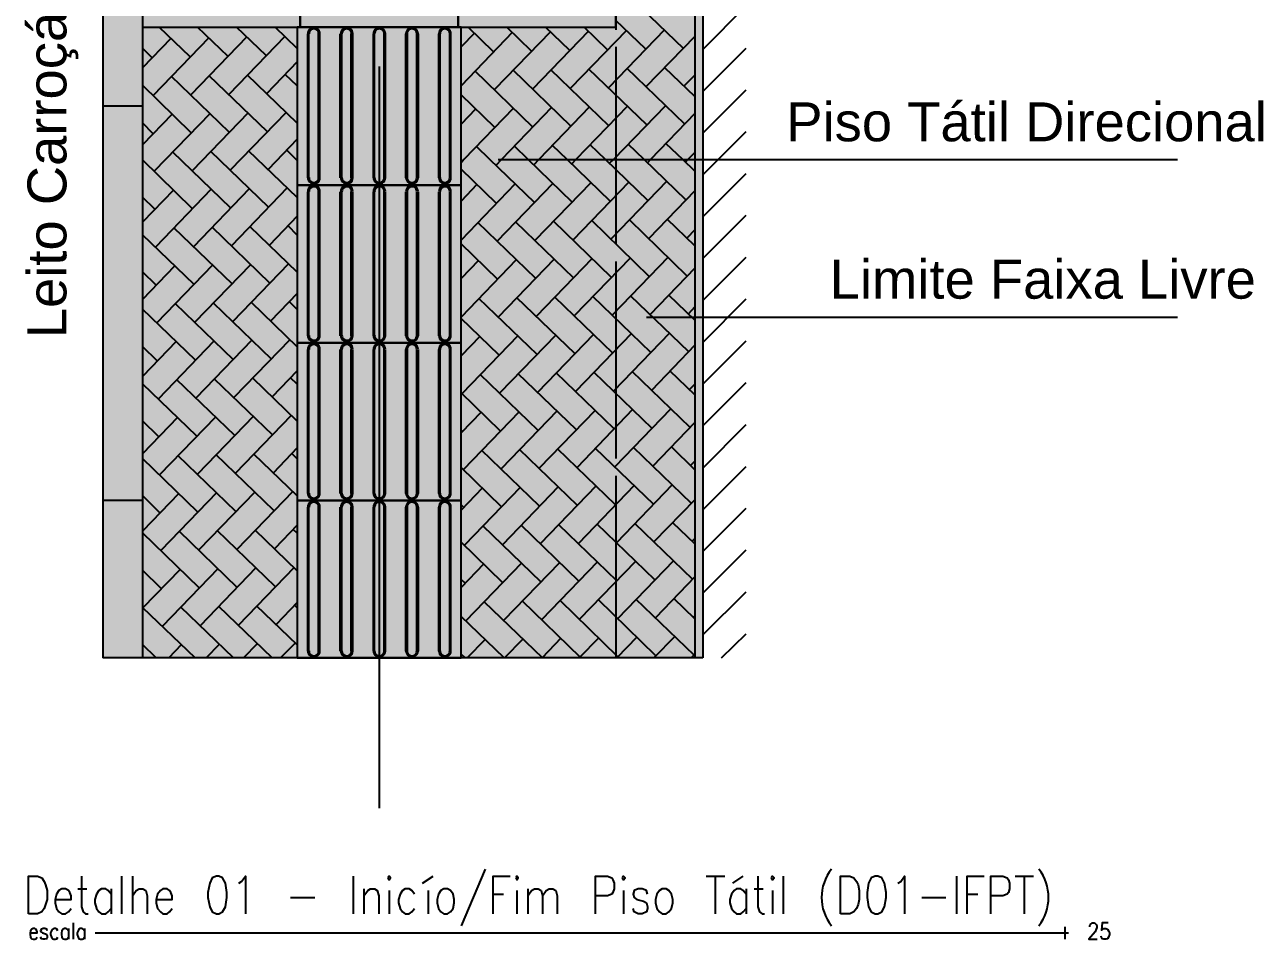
# Model space of a CAD drawing. Header units: feet. Extents: x 203667 to 205527, y 9204857 to 9205156.
# Drawn here: x 203745.495 to 203748.631, y 9204926.021 to 9204928.338 of the extents above; entities that cross this region are included whole.
import ezdxf

# ---------------------------------------------------------------- set-up
doc = ezdxf.new("R2010")
doc.units = ezdxf.units.FT
doc.header["$LTSCALE"] = 0.3
doc.header["$MEASUREMENT"] = 0
doc.layers.add('PDF_0', color=7, linetype='Continuous', true_color=0x929498)
doc.layers.add('PDF_A_Piso_Tatil', color=7, linetype='Continuous', true_color=0xffffa3)
for name, color, linetype in [('PDF_A_Cotas', 7, 'Continuous'), ('PDF_A_Texto', 7, 'Continuous'), ('PDF_Text', 7, 'Continuous')]:
    doc.layers.add(name, color=color, linetype=linetype)
doc.styles.add('PDF Arial', font='arial.ttf')

msp = doc.modelspace()

# ---------------------------------------------------------------- hatches: boundary and pattern name
at = {"layer": 'PDF_0', "true_color": 0xf7f7f7, "transparency": 33554559}
for points in [[(203747.1919, 9204929.3307), (203745.7929, 9204929.3307), (203745.7929, 9204928.7312), (203746.992, 9204928.7312), (203746.992, 9204928.3315), (203746.5997, 9204928.3315), (203746.5997, 9204926.7337), (203747.1919, 9204926.7337)], [(203746.1852, 9204928.3315), (203745.7929, 9204928.3315), (203745.7929, 9204926.7337), (203746.1852, 9204926.7337)]]:
    msp.add_hatch(color=7, dxfattribs=at).paths.add_polyline_path(points)
at = {"layer": 'PDF_0', "transparency": 33554559}
msp.add_hatch(color=7, dxfattribs=at).paths.add_polyline_path([(203747.212, 9204929.3307), (203747.1919, 9204929.3307), (203747.1919, 9204926.7337), (203747.212, 9204926.7337)])
at = {"layer": 'PDF_A_Cotas', "true_color": 0xdfdfdf, "transparency": 33554559}
msp.add_hatch(color=254, dxfattribs=at).paths.add_polyline_path([(203745.7929, 9204929.3307), (203745.6925, 9204929.3307), (203745.6925, 9204926.7337), (203745.7929, 9204926.7337)])
at = {"layer": 'PDF_A_Piso_Tatil', "transparency": 33554559}
msp.add_hatch(color=256, dxfattribs=at).paths.add_polyline_path([(203746.992, 9204928.7312), (203745.7929, 9204928.7312), (203745.7929, 9204928.3315), (203746.1852, 9204928.3315), (203746.1852, 9204926.7337), (203746.5997, 9204926.7337), (203746.5997, 9204928.3315), (203746.992, 9204928.3315)])

# ---------------------------------------------------------------- linework, layer by layer
at = {"layer": 'PDF_0', "color": 7, "lineweight": 25}
for points in [[(203745.6925, 9204929.3307), (203745.6925, 9204926.7337)], [(203745.7929, 9204929.3307), (203745.7929, 9204926.7337)], [(203747.1919, 9204929.3307), (203747.1919, 9204926.7337)], [(203747.212, 9204929.3307), (203747.212, 9204926.7337)], [(203747.212, 9204928.2754), (203747.3219, 9204928.3854)], [(203746.2117, 9204927.9498), (203746.2117, 9204928.3146)], [(203746.2138, 9204928.3146), (203746.2138, 9204927.9498)], [(203746.2391, 9204927.9498), (203746.2391, 9204928.3146)], [(203746.2413, 9204928.3146), (203746.2413, 9204927.9498)], [(203746.2941, 9204927.9498), (203746.2941, 9204928.3146)], [(203746.2973, 9204928.3146), (203746.2973, 9204927.9498)], [(203746.3216, 9204927.9498), (203746.3216, 9204928.3146)], [(203746.3248, 9204928.3146), (203746.3248, 9204927.9498)], [(203746.3777, 9204927.9498), (203746.3777, 9204928.3146)], [(203746.3798, 9204928.3146), (203746.3798, 9204927.9498)], [(203746.4052, 9204927.9498), (203746.4052, 9204928.3146)], [(203746.4073, 9204928.3146), (203746.4073, 9204927.9498)], [(203746.4601, 9204927.9498), (203746.4601, 9204928.3146)], [(203746.4633, 9204928.3146), (203746.4633, 9204927.9498)], [(203746.4876, 9204927.9498), (203746.4876, 9204928.3146)], [(203746.4908, 9204928.3146), (203746.4908, 9204927.9498)], [(203746.5437, 9204927.9498), (203746.5437, 9204928.3146)], [(203746.5458, 9204928.3146), (203746.5458, 9204927.9498)], [(203746.5712, 9204927.9498), (203746.5712, 9204928.3146)], [(203746.5733, 9204928.3146), (203746.5733, 9204927.9498)], [(203747.212, 9204928.1686), (203747.3219, 9204928.2786)], [(203747.212, 9204928.0629), (203747.3219, 9204928.1729)], [(203745.7929, 9204928.1316), (203745.6925, 9204928.1316)], [(203747.212, 9204927.9572), (203747.3219, 9204928.0671)], [(203747.212, 9204927.8514), (203747.3219, 9204927.9614)], [(203746.2117, 9204927.55), (203746.2117, 9204927.9149)], [(203746.2138, 9204927.9149), (203746.2138, 9204927.55)], [(203746.2391, 9204927.55), (203746.2391, 9204927.9149)], [(203746.2413, 9204927.9149), (203746.2413, 9204927.55)], [(203746.2941, 9204927.55), (203746.2941, 9204927.9149)], [(203746.2973, 9204927.9149), (203746.2973, 9204927.55)], [(203746.3216, 9204927.55), (203746.3216, 9204927.9149)], [(203746.3248, 9204927.9149), (203746.3248, 9204927.55)], [(203746.3777, 9204927.55), (203746.3777, 9204927.9149)], [(203746.3798, 9204927.9149), (203746.3798, 9204927.55)], [(203746.4052, 9204927.55), (203746.4052, 9204927.9149)], [(203746.4073, 9204927.9149), (203746.4073, 9204927.55)], [(203746.4601, 9204927.55), (203746.4601, 9204927.9149)], [(203746.4633, 9204927.9149), (203746.4633, 9204927.55)], [(203746.4876, 9204927.55), (203746.4876, 9204927.9149)], [(203746.4908, 9204927.9149), (203746.4908, 9204927.55)], [(203746.5437, 9204927.55), (203746.5437, 9204927.9149)], [(203746.5458, 9204927.9149), (203746.5458, 9204927.55)], [(203746.5712, 9204927.55), (203746.5712, 9204927.9149)], [(203746.5733, 9204927.9149), (203746.5733, 9204927.55)], [(203747.212, 9204927.7457), (203747.3219, 9204927.8556)], [(203747.212, 9204927.6389), (203747.3219, 9204927.7488)], [(203747.212, 9204927.5331), (203747.3219, 9204927.6431)], [(203747.212, 9204927.4274), (203747.3219, 9204927.5374)], [(203746.2117, 9204927.1503), (203746.2117, 9204927.5152)], [(203746.2138, 9204927.5152), (203746.2138, 9204927.1503)], [(203746.2391, 9204927.1503), (203746.2391, 9204927.5152)], [(203746.2413, 9204927.5152), (203746.2413, 9204927.1503)], [(203746.2941, 9204927.1503), (203746.2941, 9204927.5152)], [(203746.2973, 9204927.5152), (203746.2973, 9204927.1503)], [(203746.3216, 9204927.1503), (203746.3216, 9204927.5152)], [(203746.3248, 9204927.5152), (203746.3248, 9204927.1503)], [(203746.3777, 9204927.1503), (203746.3777, 9204927.5152)], [(203746.3798, 9204927.5152), (203746.3798, 9204927.1503)], [(203746.4052, 9204927.1503), (203746.4052, 9204927.5152)], [(203746.4073, 9204927.5152), (203746.4073, 9204927.1503)], [(203746.4601, 9204927.1503), (203746.4601, 9204927.5152)], [(203746.4633, 9204927.5152), (203746.4633, 9204927.1503)], [(203746.4876, 9204927.1503), (203746.4876, 9204927.5152)], [(203746.4908, 9204927.5152), (203746.4908, 9204927.1503)], [(203746.5437, 9204927.1503), (203746.5437, 9204927.5152)], [(203746.5458, 9204927.5152), (203746.5458, 9204927.1503)], [(203746.5712, 9204927.1503), (203746.5712, 9204927.5152)], [(203746.5733, 9204927.5152), (203746.5733, 9204927.1503)], [(203747.212, 9204927.3216), (203747.3219, 9204927.4316)], [(203747.212, 9204927.2148), (203747.3219, 9204927.3248)], [(203747.212, 9204927.1091), (203747.3219, 9204927.2191)], [(203745.7929, 9204927.1324), (203745.6925, 9204927.1324)], [(203746.2117, 9204926.7506), (203746.2117, 9204927.1154)], [(203746.2138, 9204927.1154), (203746.2138, 9204926.7506)], [(203746.2391, 9204926.7506), (203746.2391, 9204927.1154)], [(203746.2413, 9204927.1154), (203746.2413, 9204926.7506)], [(203746.2941, 9204926.7506), (203746.2941, 9204927.1154)], [(203746.2973, 9204927.1154), (203746.2973, 9204926.7506)], [(203746.3216, 9204926.7506), (203746.3216, 9204927.1154)], [(203746.3248, 9204927.1154), (203746.3248, 9204926.7506)], [(203746.3777, 9204926.7506), (203746.3777, 9204927.1154)], [(203746.3798, 9204927.1154), (203746.3798, 9204926.7506)], [(203746.4052, 9204926.7506), (203746.4052, 9204927.1154)], [(203746.4073, 9204927.1154), (203746.4073, 9204926.7506)], [(203746.4601, 9204926.7506), (203746.4601, 9204927.1154)], [(203746.4633, 9204927.1154), (203746.4633, 9204926.7506)], [(203746.4876, 9204926.7506), (203746.4876, 9204927.1154)], [(203746.4908, 9204927.1154), (203746.4908, 9204926.7506)], [(203746.5437, 9204926.7506), (203746.5437, 9204927.1154)], [(203746.5458, 9204927.1154), (203746.5458, 9204926.7506)], [(203746.5712, 9204926.7506), (203746.5712, 9204927.1154)], [(203746.5733, 9204927.1154), (203746.5733, 9204926.7506)], [(203747.212, 9204927.0034), (203747.3219, 9204927.1133)], [(203747.212, 9204926.8976), (203747.3219, 9204927.0076)], [(203747.212, 9204926.7919), (203747.3219, 9204926.9008)], [(203747.2596, 9204926.7337), (203747.3219, 9204926.7951)], [(203747.212, 9204926.7337), (203745.6925, 9204926.7337)]]:
    msp.add_lwpolyline(points, dxfattribs=at)
at = {"layer": 'PDF_0', "color": 20, "lineweight": 25, "true_color": 0xf43d00}
for points in [[(203746.992, 9204928.8253), (203746.992, 9204928.3251)], [(203746.992, 9204928.2818), (203746.992, 9204927.7827)], [(203746.3925, 9204928.2321), (203746.3925, 9204926.9833), (203746.3925, 9204926.353)], [(203746.992, 9204927.7383), (203746.992, 9204927.2392)], [(203746.992, 9204927.1948), (203746.992, 9204926.7337)]]:
    msp.add_lwpolyline(points, dxfattribs=at)
at = {"layer": 'PDF_0', "color": 7, "lineweight": 25}
for points in [[(203745.7929, 9204928.3315), (203746.1926, 9204928.3315), (203746.1926, 9204928.7312), (203745.7929, 9204928.7312)], [(203746.1926, 9204928.3315), (203746.5923, 9204928.3315), (203746.5923, 9204928.7312), (203746.1926, 9204928.7312)], [(203746.5923, 9204928.3315), (203746.992, 9204928.3315), (203746.992, 9204928.7312), (203746.5923, 9204928.7312)], [(203746.1852, 9204927.9318), (203746.5997, 9204927.9318), (203746.5997, 9204928.3315), (203746.1852, 9204928.3315)], [(203746.1852, 9204927.5321), (203746.5997, 9204927.5321), (203746.5997, 9204927.9318), (203746.1852, 9204927.9318)], [(203746.1852, 9204927.1324), (203746.5997, 9204927.1324), (203746.5997, 9204927.5321), (203746.1852, 9204927.5321)], [(203746.1852, 9204926.7337), (203746.5997, 9204926.7337), (203746.5997, 9204927.1324), (203746.1852, 9204927.1324)]]:
    msp.add_lwpolyline(points, close=True, dxfattribs=at)
at = {"layer": 'PDF_0', "color": 251, "lineweight": 25, "true_color": 0x636363}
for points in [[(203747.1633, 9204928.2776), (203747.0163, 9204928.4192)], [(203747.0671, 9204928.2765), (203746.992, 9204928.3484)], [(203745.961, 9204928.305), (203745.8193, 9204928.1581)], [(203745.9135, 9204928.2564), (203745.8352, 9204928.3315)], [(203746.0573, 9204928.3072), (203745.9156, 9204928.1602)], [(203746.0097, 9204928.2575), (203745.9325, 9204928.3315)], [(203746.1535, 9204928.3082), (203746.0118, 9204928.1612)], [(203746.1059, 9204928.2596), (203746.0308, 9204928.3315)], [(203746.1852, 9204928.2776), (203746.1292, 9204928.3315)], [(203746.7298, 9204928.3188), (203746.5997, 9204928.1834)], [(203746.6336, 9204928.3167), (203746.5997, 9204928.2818)], [(203746.6822, 9204928.2691), (203746.6177, 9204928.3315)], [(203746.826, 9204928.3198), (203746.6843, 9204928.1739)], [(203746.7784, 9204928.2712), (203746.716, 9204928.3315)], [(203746.9222, 9204928.322), (203746.7805, 9204928.175)], [(203746.8747, 9204928.2733), (203746.8133, 9204928.3315)], [(203747.0185, 9204928.323), (203746.8768, 9204928.1771)], [(203746.9709, 9204928.2744), (203746.9117, 9204928.3315)], [(203747.1147, 9204928.3251), (203746.973, 9204928.1782)], [(203747.1919, 9204928.3082), (203747.0682, 9204928.1803)], [(203745.8648, 9204928.3029), (203745.7929, 9204928.2289)], [(203745.8172, 9204928.2543), (203745.7929, 9204928.2786)], [(203746.1852, 9204928.2437), (203746.108, 9204928.1633)], [(203746.1852, 9204928.0883), (203746.0583, 9204928.2109)], [(203746.1852, 9204928.1834), (203746.1546, 9204928.212)], [(203746.7816, 9204928.0788), (203746.6357, 9204928.2204)], [(203746.8778, 9204928.0809), (203746.7319, 9204928.2226)], [(203746.974, 9204928.0819), (203746.8271, 9204928.2236)], [(203747.0703, 9204928.084), (203746.9233, 9204928.2257)], [(203747.1665, 9204928.0862), (203747.0195, 9204928.2279)], [(203747.1919, 9204928.1559), (203747.1157, 9204928.2289)], [(203745.9166, 9204928.064), (203745.7929, 9204928.1845)], [(203746.0129, 9204928.0661), (203745.8659, 9204928.2078)], [(203746.1091, 9204928.0671), (203745.9621, 9204928.2088)], [(203747.1919, 9204928.2099), (203747.1644, 9204928.1824)], [(203746.6854, 9204928.0777), (203746.5997, 9204928.1602)], [(203746.6367, 9204928.1242), (203746.5997, 9204928.0862)], [(203746.733, 9204928.1263), (203746.6071, 9204927.9963)], [(203746.8292, 9204928.1285), (203746.7023, 9204927.9963), (203746.6875, 9204927.9815)], [(203746.9254, 9204928.1295), (203746.7964, 9204927.9963)], [(203747.0216, 9204928.1316), (203746.8905, 9204927.9963)], [(203747.1179, 9204928.1327), (203746.9857, 9204927.9963)], [(203745.868, 9204928.1115), (203745.7929, 9204928.0333)], [(203745.8204, 9204928.0618), (203745.7929, 9204928.0893)], [(203745.9642, 9204928.1126), (203745.8225, 9204927.9667)], [(203746.0604, 9204928.1147), (203745.9187, 9204927.9677)], [(203746.1567, 9204928.1158), (203746.015, 9204927.9698)], [(203747.1919, 9204928.1126), (203747.0798, 9204927.9963)], [(203746.1852, 9204928.0481), (203746.1112, 9204927.9709)], [(203746.6727, 9204927.9963), (203746.6388, 9204928.0291)], [(203746.77, 9204927.9963), (203746.7351, 9204928.0301)], [(203746.8683, 9204927.9963), (203746.8313, 9204928.0322)], [(203746.9656, 9204927.9963), (203746.9265, 9204928.0333)], [(203747.0639, 9204927.9963), (203747.0227, 9204928.0354)], [(203747.1612, 9204927.9963), (203747.1189, 9204928.0365)], [(203745.9198, 9204927.8715), (203745.7929, 9204927.9952)], [(203746.016, 9204927.8736), (203745.8701, 9204928.0153)], [(203746.1123, 9204927.8757), (203745.9663, 9204928.0164)], [(203746.1852, 9204927.9001), (203746.0615, 9204928.0185)], [(203746.1852, 9204927.9942), (203746.1577, 9204928.0206)], [(203746.6071, 9204927.9963), (203746.5997, 9204927.9878)], [(203746.7858, 9204927.8874), (203746.6727, 9204927.9963)], [(203746.881, 9204927.8884), (203746.77, 9204927.9963)], [(203746.7964, 9204927.9963), (203746.7837, 9204927.9825)], [(203746.9772, 9204927.8905), (203746.8683, 9204927.9963)], [(203746.8905, 9204927.9963), (203746.8799, 9204927.9846)], [(203747.0734, 9204927.8916), (203746.9656, 9204927.9963)], [(203746.9857, 9204927.9963), (203746.9762, 9204927.9868)], [(203747.1697, 9204927.8937), (203747.0639, 9204927.9963)], [(203747.0798, 9204927.9963), (203747.0724, 9204927.9878)], [(203747.1919, 9204927.9667), (203747.1612, 9204927.9963)], [(203747.1739, 9204927.9963), (203747.1686, 9204927.9899)], [(203747.1919, 9204928.0143), (203747.1739, 9204927.9963)], [(203746.6896, 9204927.8852), (203746.5997, 9204927.972)], [(203746.7361, 9204927.9339), (203746.5997, 9204927.7922)], [(203746.6399, 9204927.9328), (203746.5997, 9204927.8905)], [(203746.8324, 9204927.936), (203746.6907, 9204927.789)], [(203746.9286, 9204927.9371), (203746.7869, 9204927.7911)], [(203747.0248, 9204927.9392), (203746.8831, 9204927.7922)], [(203747.121, 9204927.9413), (203746.9793, 9204927.7943)], [(203745.8712, 9204927.9191), (203745.7929, 9204927.8377)], [(203745.8246, 9204927.8704), (203745.7929, 9204927.9011)], [(203745.9674, 9204927.9212), (203745.8257, 9204927.7742)], [(203746.0636, 9204927.9223), (203745.9219, 9204927.7753)], [(203746.1598, 9204927.9244), (203746.0181, 9204927.7774)], [(203747.1919, 9204927.917), (203747.0756, 9204927.7964)], [(203746.1852, 9204927.8525), (203746.1144, 9204927.7795)], [(203746.789, 9204927.6949), (203746.642, 9204927.8366)], [(203746.8852, 9204927.696), (203746.7382, 9204927.8377)], [(203746.9804, 9204927.6981), (203746.8345, 9204927.8398)], [(203747.0766, 9204927.7002), (203746.9307, 9204927.8419)], [(203747.1728, 9204927.7013), (203747.0269, 9204927.843)], [(203747.1919, 9204927.7774), (203747.1221, 9204927.8451)], [(203745.924, 9204927.6801), (203745.7929, 9204927.8059)], [(203746.0203, 9204927.6812), (203745.8733, 9204927.8229)], [(203746.1154, 9204927.6833), (203745.9695, 9204927.825)], [(203746.1852, 9204927.7108), (203746.0657, 9204927.826)], [(203746.1852, 9204927.8049), (203746.162, 9204927.8281)], [(203747.1919, 9204927.8186), (203747.1718, 9204927.7975)], [(203746.6928, 9204927.6928), (203746.5997, 9204927.7827)], [(203746.7393, 9204927.7425), (203746.5997, 9204927.5966)], [(203746.6441, 9204927.7404), (203746.5997, 9204927.6949)], [(203746.8355, 9204927.7436), (203746.6938, 9204927.5966)], [(203746.9318, 9204927.7457), (203746.7901, 9204927.5987)], [(203747.028, 9204927.7467), (203746.8863, 9204927.6008)], [(203747.1242, 9204927.7488), (203746.9825, 9204927.6019)], [(203745.8743, 9204927.7266), (203745.7929, 9204927.642)], [(203745.8278, 9204927.678), (203745.7929, 9204927.7118)], [(203745.9706, 9204927.7288), (203745.8289, 9204927.5818)], [(203746.0668, 9204927.7298), (203745.9251, 9204927.5839)], [(203746.163, 9204927.7319), (203746.0213, 9204927.5849)], [(203747.1919, 9204927.7213), (203747.0787, 9204927.604)], [(203746.1852, 9204927.6568), (203746.1175, 9204927.5871)], [(203746.8884, 9204927.5046), (203746.7414, 9204927.6463)], [(203746.9846, 9204927.5056), (203746.8376, 9204927.6473)], [(203747.0808, 9204927.5078), (203746.9339, 9204927.6494)], [(203747.176, 9204927.5099), (203747.0301, 9204927.6505)], [(203747.1919, 9204927.5892), (203747.1263, 9204927.6526)], [(203745.9272, 9204927.4877), (203745.7929, 9204927.6177)], [(203746.0234, 9204927.4887), (203745.8764, 9204927.6304)], [(203746.1197, 9204927.4908), (203745.9727, 9204927.6325)], [(203746.1852, 9204927.5215), (203746.0689, 9204927.6346)], [(203746.1852, 9204927.6167), (203746.1651, 9204927.6357)], [(203746.7922, 9204927.5025), (203746.6452, 9204927.6442)], [(203747.1919, 9204927.623), (203747.175, 9204927.605)], [(203746.6959, 9204927.5014), (203746.5997, 9204927.5934)], [(203746.9349, 9204927.5532), (203746.7932, 9204927.4062)], [(203747.0311, 9204927.5553), (203746.8895, 9204927.4084)], [(203747.1274, 9204927.5564), (203746.9857, 9204927.4094)], [(203745.8786, 9204927.5352), (203745.7929, 9204927.4464)], [(203745.831, 9204927.4855), (203745.7929, 9204927.5226)], [(203745.9737, 9204927.5363), (203745.8331, 9204927.3893)], [(203746.07, 9204927.5384), (203745.9283, 9204927.3914)], [(203746.1662, 9204927.5395), (203746.0245, 9204927.3935)], [(203746.6473, 9204927.5479), (203746.5997, 9204927.4993)], [(203746.7435, 9204927.55), (203746.6018, 9204927.4031)], [(203746.8398, 9204927.5511), (203746.6981, 9204927.4052)], [(203747.1919, 9204927.5257), (203747.0819, 9204927.4115)], [(203746.1852, 9204927.4612), (203746.1207, 9204927.3946)], [(203747.1802, 9204927.3174), (203747.0333, 9204927.4591)], [(203747.1919, 9204927.3999), (203747.1295, 9204927.4602)], [(203745.9304, 9204927.2952), (203745.7929, 9204927.4284)], [(203746.0266, 9204927.2973), (203745.8796, 9204927.439)], [(203746.1228, 9204927.2984), (203745.9758, 9204927.4401)], [(203746.1852, 9204927.3333), (203746.0721, 9204927.4422)], [(203746.1852, 9204927.4274), (203746.1683, 9204927.4432)], [(203746.7953, 9204927.31), (203746.6484, 9204927.4517)], [(203746.8916, 9204927.3121), (203746.7446, 9204927.4538)], [(203746.9878, 9204927.3142), (203746.8408, 9204927.4559)], [(203747.084, 9204927.3153), (203746.937, 9204927.457)], [(203747.1919, 9204927.4274), (203747.1781, 9204927.4136)], [(203746.6991, 9204927.309), (203746.5997, 9204927.4052)], [(203747.1305, 9204927.3639), (203746.9889, 9204927.218)], [(203745.8817, 9204927.3428), (203745.7929, 9204927.2508)], [(203745.8342, 9204927.2942), (203745.7929, 9204927.3343)], [(203745.978, 9204927.3439), (203745.8363, 9204927.1979)], [(203746.0742, 9204927.346), (203745.9325, 9204927.199)], [(203746.1694, 9204927.3481), (203746.0277, 9204927.2011)], [(203746.6505, 9204927.3565), (203746.5997, 9204927.3037)], [(203746.7467, 9204927.3576), (203746.605, 9204927.2106)], [(203746.8429, 9204927.3597), (203746.7012, 9204927.2127)], [(203746.9392, 9204927.3608), (203746.7975, 9204927.2148)], [(203747.0343, 9204927.3629), (203746.8937, 9204927.2159)], [(203746.6029, 9204927.3068), (203746.5997, 9204927.31)], [(203747.1919, 9204927.3301), (203747.0851, 9204927.2191)], [(203745.9335, 9204927.1028), (203745.7929, 9204927.2392)], [(203746.0298, 9204927.1049), (203745.8828, 9204927.2466)], [(203746.126, 9204927.107), (203745.979, 9204927.2487)], [(203746.1852, 9204927.144), (203746.0752, 9204927.2497)], [(203746.1852, 9204927.2656), (203746.1239, 9204927.2022)], [(203746.1852, 9204927.2381), (203746.1715, 9204927.2519)], [(203746.7985, 9204927.1186), (203746.6515, 9204927.2603)], [(203746.8947, 9204927.1197), (203746.7478, 9204927.2614)], [(203746.991, 9204927.1218), (203746.844, 9204927.2635)], [(203747.0872, 9204927.1229), (203746.9402, 9204927.2645)], [(203747.1834, 9204927.125), (203747.0364, 9204927.2667)], [(203747.1919, 9204927.2106), (203747.1327, 9204927.2688)], [(203746.7023, 9204927.1165), (203746.5997, 9204927.2159)], [(203747.1919, 9204927.2318), (203747.1813, 9204927.2212)], [(203745.8849, 9204927.1503), (203745.7929, 9204927.0552)], [(203745.8373, 9204927.1017), (203745.7929, 9204927.1451)], [(203745.9811, 9204927.1525), (203745.8394, 9204927.0055)], [(203746.0774, 9204927.1535), (203745.9357, 9204927.0076)], [(203746.1736, 9204927.1556), (203746.0319, 9204927.0086)], [(203746.6537, 9204927.1641), (203746.5997, 9204927.108)], [(203746.7499, 9204927.1651), (203746.6082, 9204927.0192)], [(203746.8461, 9204927.1673), (203746.7044, 9204927.0203)], [(203746.9423, 9204927.1694), (203746.8006, 9204927.0224)], [(203747.0386, 9204927.1704), (203746.8969, 9204927.0235)], [(203747.1348, 9204927.1725), (203746.9931, 9204927.0256)], [(203746.6061, 9204927.1154), (203746.5997, 9204927.1218)], [(203747.1919, 9204927.1345), (203747.0883, 9204927.0277)], [(203745.9367, 9204926.9114), (203745.7929, 9204927.0509)], [(203746.0329, 9204926.9124), (203745.887, 9204927.0541)], [(203746.1292, 9204926.9145), (203745.9822, 9204927.0562)], [(203746.1852, 9204926.9547), (203746.0784, 9204927.0573)], [(203746.1852, 9204927.07), (203746.1281, 9204927.0108)], [(203746.1852, 9204927.0499), (203746.1746, 9204927.0594)], [(203746.8017, 9204926.9262), (203746.6558, 9204927.0679)], [(203746.8979, 9204926.9283), (203746.752, 9204927.07)], [(203746.9941, 9204926.9293), (203746.8472, 9204927.071)], [(203747.0904, 9204926.9315), (203746.9434, 9204927.0732)], [(203747.1866, 9204926.9325), (203747.0396, 9204927.0742)], [(203747.1919, 9204927.0224), (203747.1358, 9204927.0763)], [(203746.7055, 9204926.9241), (203746.5997, 9204927.0266)], [(203747.1919, 9204927.0361), (203747.1845, 9204927.0287)], [(203745.8881, 9204926.9579), (203745.7929, 9204926.8596)], [(203745.9843, 9204926.96), (203745.8426, 9204926.813)], [(203746.0805, 9204926.9621), (203745.9388, 9204926.8151)], [(203746.1768, 9204926.9632), (203746.0351, 9204926.8162)], [(203746.6568, 9204926.9716), (203746.5997, 9204926.9124)], [(203746.753, 9204926.9738), (203746.6114, 9204926.8268)], [(203746.8493, 9204926.9748), (203746.7076, 9204926.8289)], [(203746.9455, 9204926.9769), (203746.8038, 9204926.8299)], [(203747.0417, 9204926.978), (203746.9, 9204926.8321)], [(203747.1379, 9204926.9801), (203746.9963, 9204926.8331)], [(203745.8405, 9204926.9093), (203745.7929, 9204926.9558)], [(203746.6103, 9204926.923), (203746.5997, 9204926.9325)], [(203747.1919, 9204926.9389), (203747.0925, 9204926.8352)], [(203746.0234, 9204926.7337), (203745.8902, 9204926.8627)], [(203746.1218, 9204926.7337), (203745.9864, 9204926.8638)], [(203746.1852, 9204926.7665), (203746.0816, 9204926.8659)], [(203746.1852, 9204926.8744), (203746.1313, 9204926.8183)], [(203746.1852, 9204926.8606), (203746.1778, 9204926.867)], [(203746.8059, 9204926.7337), (203746.6589, 9204926.8754)], [(203746.9011, 9204926.7358), (203746.7552, 9204926.8775)], [(203746.9973, 9204926.7369), (203746.8514, 9204926.8786)], [(203747.0935, 9204926.739), (203746.9476, 9204926.8807)], [(203747.1898, 9204926.7411), (203747.0428, 9204926.8828)], [(203747.1919, 9204926.8331), (203747.139, 9204926.8839)], [(203745.9261, 9204926.7337), (203745.794, 9204926.8606)], [(203746.7086, 9204926.7337), (203746.5997, 9204926.8384)], [(203747.1919, 9204926.8405), (203747.1887, 9204926.8373)], [(203746.0837, 9204926.7697), (203746.0488, 9204926.7337)], [(203746.1799, 9204926.7707), (203746.1429, 9204926.7337)], [(203746.66, 9204926.7792), (203746.6156, 9204926.7337)], [(203746.7562, 9204926.7813), (203746.7097, 9204926.7337)], [(203746.8524, 9204926.7834), (203746.8049, 9204926.7337)], [(203746.9487, 9204926.7845), (203746.899, 9204926.7337)], [(203747.0449, 9204926.7866), (203746.9941, 9204926.7337)], [(203747.1411, 9204926.7876), (203747.0883, 9204926.7337)], [(203745.8278, 9204926.7337), (203745.7929, 9204926.7676)], [(203745.795, 9204926.7644), (203745.7929, 9204926.7612)], [(203745.8913, 9204926.7665), (203745.8595, 9204926.7337)], [(203745.9875, 9204926.7676), (203745.9547, 9204926.7337)], [(203746.6103, 9204926.7337), (203746.5997, 9204926.7432)], [(203747.1919, 9204926.7432), (203747.1824, 9204926.7337)]]:
    msp.add_lwpolyline(points, dxfattribs=at)
at = {"layer": 'PDF_0', "color": 7, "lineweight": 25}
for centre, radius, start, end in [((203746.227, 9204928.3151), 0.0153, 359.989, 181.3843), ((203746.227, 9204928.3151), 0.0122, 359.9836, 181.3733), ((203746.3105, 9204928.3151), 0.0153, 359.989, 181.3843), ((203746.3105, 9204928.3151), 0.0122, 359.9836, 181.3733), ((203746.393, 9204928.3151), 0.0153, 359.989, 181.3843), ((203746.393, 9204928.3151), 0.0122, 359.9836, 181.3733), ((203746.4755, 9204928.3151), 0.0153, 359.989, 181.3843), ((203746.4755, 9204928.3151), 0.0122, 359.9836, 181.3733), ((203746.559, 9204928.3151), 0.0153, 359.989, 181.3843), ((203746.559, 9204928.3151), 0.0122, 359.9836, 181.3733), ((203746.227, 9204927.9503), 0.0153, 178.6268, 0.0164), ((203746.227, 9204927.9154), 0.0153, 359.989, 181.3843), ((203746.227, 9204927.9503), 0.0122, 178.6267, 0.0164), ((203746.3105, 9204927.9503), 0.0153, 178.6268, 0.0164), ((203746.3105, 9204927.9154), 0.0153, 359.989, 181.3843), ((203746.3105, 9204927.9503), 0.0122, 178.6267, 0.0164), ((203746.393, 9204927.9503), 0.0153, 178.6268, 0.0164), ((203746.393, 9204927.9154), 0.0153, 359.989, 181.3843), ((203746.393, 9204927.9503), 0.0122, 178.6267, 0.0164), ((203746.4755, 9204927.9503), 0.0153, 178.6268, 0.0164), ((203746.4755, 9204927.9154), 0.0153, 359.989, 181.3843), ((203746.4755, 9204927.9503), 0.0122, 178.6267, 0.0164), ((203746.559, 9204927.9503), 0.0153, 178.6268, 0.0164), ((203746.559, 9204927.9154), 0.0153, 359.989, 181.3843), ((203746.559, 9204927.9503), 0.0122, 178.6267, 0.0164), ((203746.227, 9204927.9154), 0.0122, 359.9836, 181.3733), ((203746.3105, 9204927.9154), 0.0122, 359.9836, 181.3733), ((203746.393, 9204927.9154), 0.0122, 359.9836, 181.3733), ((203746.4755, 9204927.9154), 0.0122, 359.9836, 181.3733), ((203746.559, 9204927.9154), 0.0122, 359.9836, 181.3733), ((203746.227, 9204927.5506), 0.0153, 178.6268, 0.0164), ((203746.227, 9204927.5157), 0.0153, 359.989, 181.3843), ((203746.227, 9204927.5506), 0.0122, 178.6267, 0.0164), ((203746.227, 9204927.5157), 0.0122, 359.9836, 181.3733), ((203746.3105, 9204927.5506), 0.0153, 178.6268, 0.0164), ((203746.3105, 9204927.5157), 0.0153, 359.989, 181.3843), ((203746.3105, 9204927.5506), 0.0122, 178.6267, 0.0164), ((203746.3105, 9204927.5157), 0.0122, 359.9836, 181.3733), ((203746.393, 9204927.5506), 0.0153, 178.6268, 0.0164), ((203746.393, 9204927.5157), 0.0153, 359.989, 181.3843), ((203746.393, 9204927.5506), 0.0122, 178.6267, 0.0164), ((203746.393, 9204927.5157), 0.0122, 359.9836, 181.3733), ((203746.4755, 9204927.5506), 0.0153, 178.6268, 0.0164), ((203746.4755, 9204927.5157), 0.0153, 359.989, 181.3843), ((203746.4755, 9204927.5506), 0.0122, 178.6267, 0.0164), ((203746.4755, 9204927.5157), 0.0122, 359.9836, 181.3733), ((203746.559, 9204927.5506), 0.0153, 178.6268, 0.0164), ((203746.559, 9204927.5157), 0.0153, 359.989, 181.3843), ((203746.559, 9204927.5506), 0.0122, 178.6267, 0.0164), ((203746.559, 9204927.5157), 0.0122, 359.9836, 181.3733), ((203746.227, 9204927.1509), 0.0153, 178.6268, 0.0164), ((203746.227, 9204927.1509), 0.0122, 178.6267, 0.0164), ((203746.3105, 9204927.1509), 0.0153, 178.6268, 0.0164), ((203746.3105, 9204927.1509), 0.0122, 178.6267, 0.0164), ((203746.393, 9204927.1509), 0.0153, 178.6268, 0.0164), ((203746.393, 9204927.1509), 0.0122, 178.6267, 0.0164), ((203746.4755, 9204927.1509), 0.0153, 178.6268, 0.0164), ((203746.4755, 9204927.1509), 0.0122, 178.6267, 0.0164), ((203746.559, 9204927.1509), 0.0153, 178.6268, 0.0164), ((203746.559, 9204927.1509), 0.0122, 178.6267, 0.0164), ((203746.227, 9204927.116), 0.0153, 359.989, 181.3843), ((203746.227, 9204927.116), 0.0122, 359.9836, 181.3733), ((203746.3105, 9204927.116), 0.0153, 359.989, 181.3843), ((203746.3105, 9204927.116), 0.0122, 359.9836, 181.3733), ((203746.393, 9204927.116), 0.0153, 359.989, 181.3843), ((203746.393, 9204927.116), 0.0122, 359.9836, 181.3733), ((203746.4755, 9204927.116), 0.0153, 359.989, 181.3843), ((203746.4755, 9204927.116), 0.0122, 359.9836, 181.3733), ((203746.559, 9204927.116), 0.0153, 359.989, 181.3843), ((203746.559, 9204927.116), 0.0122, 359.9836, 181.3733), ((203746.227, 9204926.7512), 0.0153, 178.6268, 0.0164), ((203746.227, 9204926.7512), 0.0122, 178.6267, 0.0164), ((203746.3105, 9204926.7512), 0.0153, 178.6268, 0.0164), ((203746.3105, 9204926.7512), 0.0122, 178.6267, 0.0164), ((203746.393, 9204926.7512), 0.0153, 178.6268, 0.0164), ((203746.393, 9204926.7512), 0.0122, 178.6267, 0.0164), ((203746.4755, 9204926.7512), 0.0153, 178.6268, 0.0164), ((203746.4755, 9204926.7512), 0.0122, 178.6267, 0.0164), ((203746.559, 9204926.7512), 0.0153, 178.6268, 0.0164), ((203746.559, 9204926.7512), 0.0122, 178.6267, 0.0164)]:
    msp.add_arc(centre, radius, start, end, dxfattribs=at)
at = {"layer": 'PDF_A_Texto', "lineweight": 25}
for points in [[(203746.6938, 9204927.9963), (203748.4143, 9204927.9963)], [(203747.0692, 9204927.5966), (203748.4143, 9204927.5966)], [(203745.6385, 9204926.1807), (203745.6385, 9204926.1035), (203745.6428, 9204926.0908), (203745.6491, 9204926.0855), (203745.6554, 9204926.0855)], [(203745.74, 9204926.1807), (203745.74, 9204926.0855)], [(203745.7675, 9204926.1807), (203745.7675, 9204926.0855)], [(203746.0372, 9204926.1627), (203746.0435, 9204926.1669), (203746.0541, 9204926.1807), (203746.0541, 9204926.0855)], [(203746.3269, 9204926.1807), (203746.3269, 9204926.0855)], [(203746.5024, 9204926.1627), (203746.5289, 9204926.1807)], [(203746.6611, 9204926.1987), (203746.5997, 9204926.0549)], [(203746.6811, 9204926.0855), (203746.6811, 9204926.1807), (203746.7245, 9204926.1807)], [(203746.9402, 9204926.0855), (203746.9402, 9204926.1807), (203746.9709, 9204926.1807), (203746.9815, 9204926.1765), (203746.9846, 9204926.1712), (203746.9878, 9204926.1627), (203746.9878, 9204926.149), (203746.9846, 9204926.1395), (203746.9815, 9204926.1352), (203746.9709, 9204926.131), (203746.9402, 9204926.131)], [(203747.2204, 9204926.1807), (203747.268, 9204926.1807)], [(203747.2437, 9204926.1807), (203747.2437, 9204926.0855)], [(203747.2881, 9204926.1627), (203747.3145, 9204926.1807)], [(203747.3515, 9204926.1807), (203747.3515, 9204926.1035), (203747.3558, 9204926.0908), (203747.3621, 9204926.0855), (203747.3685, 9204926.0855)], [(203747.416, 9204926.1807), (203747.416, 9204926.0855)], [(203747.7058, 9204926.1627), (203747.7132, 9204926.1669), (203747.7227, 9204926.1807), (203747.7227, 9204926.0855)], [(203747.8549, 9204926.1807), (203747.8549, 9204926.0855)], [(203747.8813, 9204926.0855), (203747.8813, 9204926.1807), (203747.9247, 9204926.1807)], [(203747.9416, 9204926.0855), (203747.9416, 9204926.1807), (203747.9723, 9204926.1807), (203747.9828, 9204926.1765), (203747.986, 9204926.1712), (203747.9892, 9204926.1627), (203747.9892, 9204926.149), (203747.986, 9204926.1395), (203747.9828, 9204926.1352), (203747.9723, 9204926.131), (203747.9416, 9204926.131)], [(203748.0029, 9204926.1807), (203748.0494, 9204926.1807)], [(203748.0262, 9204926.1807), (203748.0262, 9204926.0855)], [(203745.5719, 9204926.1215), (203745.6121, 9204926.1215), (203745.6121, 9204926.131), (203745.6089, 9204926.1395), (203745.6058, 9204926.1447), (203745.5983, 9204926.149), (203745.5888, 9204926.149), (203745.5814, 9204926.1447), (203745.5751, 9204926.1352), (203745.5719, 9204926.1215), (203745.5719, 9204926.113), (203745.5751, 9204926.0993), (203745.5814, 9204926.0908), (203745.5888, 9204926.0855), (203745.5983, 9204926.0855), (203745.6058, 9204926.0908), (203745.6121, 9204926.0993)], [(203745.629, 9204926.149), (203745.6523, 9204926.149)], [(203745.7136, 9204926.1352), (203745.7062, 9204926.1447), (203745.6999, 9204926.149), (203745.6893, 9204926.149), (203745.6829, 9204926.1447), (203745.6766, 9204926.1352), (203745.6724, 9204926.1215), (203745.6724, 9204926.113), (203745.6766, 9204926.0993), (203745.6829, 9204926.0908), (203745.6893, 9204926.0855), (203745.6999, 9204926.0855), (203745.7062, 9204926.0908), (203745.7136, 9204926.0993)], [(203745.7136, 9204926.149), (203745.7136, 9204926.0855)], [(203745.7675, 9204926.131), (203745.7771, 9204926.1447), (203745.7845, 9204926.149), (203745.794, 9204926.149), (203745.8014, 9204926.1447), (203745.8045, 9204926.131), (203745.8045, 9204926.0855)], [(203745.8278, 9204926.1215), (203745.868, 9204926.1215), (203745.868, 9204926.131), (203745.8648, 9204926.1395), (203745.8616, 9204926.1447), (203745.8553, 9204926.149), (203745.8447, 9204926.149), (203745.8384, 9204926.1447), (203745.831, 9204926.1352), (203745.8278, 9204926.1215), (203745.8278, 9204926.113), (203745.831, 9204926.0993), (203745.8384, 9204926.0908), (203745.8447, 9204926.0855), (203745.8553, 9204926.0855), (203745.8616, 9204926.0908), (203745.868, 9204926.0993)], [(203746.3533, 9204926.149), (203746.3533, 9204926.0855)], [(203746.3533, 9204926.131), (203746.3639, 9204926.1447), (203746.3703, 9204926.149), (203746.3808, 9204926.149), (203746.3872, 9204926.1447), (203746.3914, 9204926.131), (203746.3914, 9204926.0855)], [(203746.4178, 9204926.1447), (203746.4178, 9204926.0855)], [(203746.4823, 9204926.1352), (203746.4749, 9204926.1447), (203746.4686, 9204926.149), (203746.458, 9204926.149), (203746.4517, 9204926.1447), (203746.4453, 9204926.1352), (203746.4411, 9204926.1215), (203746.4411, 9204926.113), (203746.4453, 9204926.0993), (203746.4517, 9204926.0908), (203746.458, 9204926.0855), (203746.4686, 9204926.0855), (203746.4749, 9204926.0908), (203746.4823, 9204926.0993)], [(203746.5162, 9204926.1447), (203746.5162, 9204926.0855)], [(203746.7414, 9204926.1447), (203746.7414, 9204926.0855)], [(203746.7689, 9204926.149), (203746.7689, 9204926.0855)], [(203746.7689, 9204926.131), (203746.7784, 9204926.1447), (203746.7858, 9204926.149), (203746.7953, 9204926.149), (203746.8027, 9204926.1447), (203746.8059, 9204926.131), (203746.8059, 9204926.0855)], [(203746.8059, 9204926.131), (203746.8154, 9204926.1447), (203746.8228, 9204926.149), (203746.8324, 9204926.149), (203746.8398, 9204926.1447), (203746.8429, 9204926.131), (203746.8429, 9204926.0855)], [(203747.0111, 9204926.1447), (203747.0111, 9204926.0855)], [(203747.0724, 9204926.1352), (203747.0692, 9204926.1447), (203747.0586, 9204926.149), (203747.0481, 9204926.149), (203747.0386, 9204926.1447), (203747.0354, 9204926.1352), (203747.0386, 9204926.1268), (203747.0449, 9204926.1215), (203747.0618, 9204926.1172), (203747.0692, 9204926.113), (203747.0724, 9204926.1035), (203747.0724, 9204926.0993), (203747.0692, 9204926.0908), (203747.0586, 9204926.0855), (203747.0481, 9204926.0855), (203747.0386, 9204926.0908), (203747.0354, 9204926.0993)], [(203747.3219, 9204926.1352), (203747.3145, 9204926.1447), (203747.3082, 9204926.149), (203747.2976, 9204926.149), (203747.2913, 9204926.1447), (203747.2849, 9204926.1352), (203747.2807, 9204926.1215), (203747.2807, 9204926.113), (203747.2849, 9204926.0993), (203747.2913, 9204926.0908), (203747.2976, 9204926.0855), (203747.3082, 9204926.0855), (203747.3145, 9204926.0908), (203747.3219, 9204926.0993)], [(203747.3219, 9204926.149), (203747.3219, 9204926.0855)], [(203747.342, 9204926.149), (203747.3653, 9204926.149)], [(203747.3886, 9204926.1447), (203747.3886, 9204926.0855)], [(203746.1683, 9204926.1268), (203746.2296, 9204926.1268)], [(203746.6811, 9204926.1352), (203746.7076, 9204926.1352)], [(203747.7671, 9204926.1268), (203747.8274, 9204926.1268)], [(203747.8813, 9204926.1352), (203747.9088, 9204926.1352)], [(203745.5085, 9204926.0369), (203745.5264, 9204926.0369), (203745.5264, 9204926.0401), (203745.5243, 9204926.0443), (203745.5233, 9204926.0464), (203745.5201, 9204926.0485), (203745.5159, 9204926.0485), (203745.5127, 9204926.0464), (203745.5095, 9204926.0422), (203745.5085, 9204926.0369), (203745.5085, 9204926.0327), (203745.5095, 9204926.0263), (203745.5127, 9204926.0221), (203745.5159, 9204926.021), (203745.5201, 9204926.021), (203745.5233, 9204926.0221), (203745.5264, 9204926.0263)], [(203745.5518, 9204926.0422), (203745.5508, 9204926.0464), (203745.5455, 9204926.0485), (203745.5412, 9204926.0485), (203745.537, 9204926.0464), (203745.5349, 9204926.0422), (203745.537, 9204926.039), (203745.5402, 9204926.0369), (203745.5476, 9204926.0348), (203745.5508, 9204926.0327), (203745.5518, 9204926.0284), (203745.5518, 9204926.0263), (203745.5508, 9204926.0221), (203745.5455, 9204926.021), (203745.5412, 9204926.021), (203745.537, 9204926.0221), (203745.5349, 9204926.0263)], [(203745.5783, 9204926.0422), (203745.5761, 9204926.0464), (203745.573, 9204926.0485), (203745.5687, 9204926.0485), (203745.5656, 9204926.0464), (203745.5624, 9204926.0422), (203745.5603, 9204926.0369), (203745.5603, 9204926.0327), (203745.5624, 9204926.0263), (203745.5656, 9204926.0221), (203745.5687, 9204926.021), (203745.573, 9204926.021), (203745.5761, 9204926.0221), (203745.5783, 9204926.0263)], [(203745.6058, 9204926.0422), (203745.6026, 9204926.0464), (203745.5994, 9204926.0485), (203745.5952, 9204926.0485), (203745.592, 9204926.0464), (203745.5888, 9204926.0422), (203745.5878, 9204926.0369), (203745.5878, 9204926.0327), (203745.5888, 9204926.0263), (203745.592, 9204926.0221), (203745.5952, 9204926.021), (203745.5994, 9204926.021), (203745.6026, 9204926.0221), (203745.6058, 9204926.0263)], [(203745.6058, 9204926.0485), (203745.6058, 9204926.021)], [(203745.6174, 9204926.0623), (203745.6174, 9204926.021)], [(203745.6459, 9204926.0422), (203745.6428, 9204926.0464), (203745.6406, 9204926.0485), (203745.6354, 9204926.0485), (203745.6322, 9204926.0464), (203745.6301, 9204926.0422), (203745.628, 9204926.0369), (203745.628, 9204926.0327), (203745.6301, 9204926.0263), (203745.6322, 9204926.0221), (203745.6354, 9204926.021), (203745.6406, 9204926.021), (203745.6428, 9204926.0221), (203745.6459, 9204926.0263)], [(203745.6459, 9204926.0485), (203745.6459, 9204926.021)], [(203748.1287, 9204926.0527), (203748.1287, 9204926.021)], [(203748.1922, 9204926.0527), (203748.1922, 9204926.0549), (203748.1933, 9204926.058), (203748.1954, 9204926.0601), (203748.1985, 9204926.0623), (203748.2038, 9204926.0623), (203748.207, 9204926.0601), (203748.2081, 9204926.058), (203748.2102, 9204926.0549), (203748.2102, 9204926.0506), (203748.2081, 9204926.0464), (203748.2059, 9204926.0401), (203748.1901, 9204926.021), (203748.2112, 9204926.021)], [(203748.2387, 9204926.0623), (203748.2239, 9204926.0623), (203748.2218, 9204926.0443), (203748.2239, 9204926.0464), (203748.2281, 9204926.0485), (203748.2324, 9204926.0485), (203748.2366, 9204926.0464), (203748.2398, 9204926.0422), (203748.2419, 9204926.0369), (203748.2419, 9204926.0327), (203748.2398, 9204926.0263), (203748.2366, 9204926.0221), (203748.2324, 9204926.021), (203748.2281, 9204926.021), (203748.2239, 9204926.0221), (203748.2218, 9204926.0242), (203748.2207, 9204926.0284)], [(203745.6734, 9204926.0369), (203748.1383, 9204926.0369)]]:
    msp.add_lwpolyline(points, dxfattribs=at)
for points in [[(203745.5042, 9204926.0855), (203745.5042, 9204926.1807), (203745.5275, 9204926.1807), (203745.5381, 9204926.1765), (203745.5444, 9204926.1669), (203745.5476, 9204926.1585), (203745.5518, 9204926.1447), (203745.5518, 9204926.1215), (203745.5476, 9204926.1088), (203745.5444, 9204926.0993), (203745.5381, 9204926.0908), (203745.5275, 9204926.0855)], [(203745.9801, 9204926.1807), (203745.9695, 9204926.1765), (203745.9632, 9204926.1627), (203745.9589, 9204926.1395), (203745.9589, 9204926.1268), (203745.9632, 9204926.1035), (203745.9695, 9204926.0908), (203745.9801, 9204926.0855), (203745.9864, 9204926.0855), (203745.9959, 9204926.0908), (203746.0033, 9204926.1035), (203746.0065, 9204926.1268), (203746.0065, 9204926.1395), (203746.0033, 9204926.1627), (203745.9959, 9204926.1765), (203745.9864, 9204926.1807)], [(203746.4147, 9204926.1765), (203746.4178, 9204926.1712), (203746.421, 9204926.1765), (203746.4178, 9204926.1807)], [(203746.7382, 9204926.1765), (203746.7414, 9204926.1712), (203746.7446, 9204926.1765), (203746.7414, 9204926.1807)], [(203747.0079, 9204926.1765), (203747.0111, 9204926.1712), (203747.0153, 9204926.1765), (203747.0111, 9204926.1807)], [(203747.3854, 9204926.1765), (203747.3886, 9204926.1712), (203747.3928, 9204926.1765), (203747.3886, 9204926.1807)], [(203747.5609, 9204926.0855), (203747.5609, 9204926.1807), (203747.5842, 9204926.1807), (203747.5948, 9204926.1765), (203747.6011, 9204926.1669), (203747.6053, 9204926.1585), (203747.6085, 9204926.1447), (203747.6085, 9204926.1215), (203747.6053, 9204926.1088), (203747.6011, 9204926.0993), (203747.5948, 9204926.0908), (203747.5842, 9204926.0855)], [(203747.6487, 9204926.1807), (203747.6381, 9204926.1765), (203747.6318, 9204926.1627), (203747.6286, 9204926.1395), (203747.6286, 9204926.1268), (203747.6318, 9204926.1035), (203747.6381, 9204926.0908), (203747.6487, 9204926.0855), (203747.655, 9204926.0855), (203747.6656, 9204926.0908), (203747.6719, 9204926.1035), (203747.6762, 9204926.1268), (203747.6762, 9204926.1395), (203747.6719, 9204926.1627), (203747.6656, 9204926.1765), (203747.655, 9204926.1807)], [(203746.5564, 9204926.149), (203746.549, 9204926.1447), (203746.5426, 9204926.1352), (203746.5395, 9204926.1215), (203746.5395, 9204926.113), (203746.5426, 9204926.0993), (203746.549, 9204926.0908), (203746.5564, 9204926.0855), (203746.5659, 9204926.0855), (203746.5733, 9204926.0908), (203746.5796, 9204926.0993), (203746.5828, 9204926.113), (203746.5828, 9204926.1215), (203746.5796, 9204926.1352), (203746.5733, 9204926.1447), (203746.5659, 9204926.149)], [(203747.1094, 9204926.149), (203747.102, 9204926.1447), (203747.0957, 9204926.1352), (203747.0925, 9204926.1215), (203747.0925, 9204926.113), (203747.0957, 9204926.0993), (203747.102, 9204926.0908), (203747.1094, 9204926.0855), (203747.1189, 9204926.0855), (203747.1263, 9204926.0908), (203747.1327, 9204926.0993), (203747.1358, 9204926.113), (203747.1358, 9204926.1215), (203747.1327, 9204926.1352), (203747.1263, 9204926.1447), (203747.1189, 9204926.149)]]:
    msp.add_lwpolyline(points, close=True, dxfattribs=at)
for centre, start, end in [((203747.6303, 9204926.1268), 142.189, 217.811), ((203747.9705, 9204926.1268), 322.189, 37.811)]:
    msp.add_arc(centre, 0.1173, start, end, dxfattribs=at)
at = {"layer": 'PDF_A_Texto', "transparency": 33554559}
for points in [[(203746.5997, 9204927.9963), (203746.6938, 9204928.009), (203746.6938, 9204927.9836)], [(203746.992, 9204927.5966), (203747.0692, 9204927.6082), (203747.0692, 9204927.5839)]]:
    msp.add_solid(points, dxfattribs=at)

# ---------------------------------------------------------------- texts
at = {"layer": 'PDF_Text', "insert": (203745.6308, 9204927.5437), "char_height": 0.098612, "attachment_point": 7, "rotation": 90, "style": 'PDF Arial'}
msp.add_mtext('Leito Carroçável', dxfattribs=at)
at = {"layer": 'PDF_Text', "attachment_point": 7, "style": 'PDF Arial'}
for s, insert, char_height in [('Piso Tátil Direcional', (203747.4235, 9204928.0412), 0.098612), ('Limite Faixa Livre', (203747.5334, 9204927.6425), 0.098625)]:
    msp.add_mtext(s, dxfattribs=dict(at, insert=insert, char_height=char_height))

doc.saveas('drawing.dxf')
